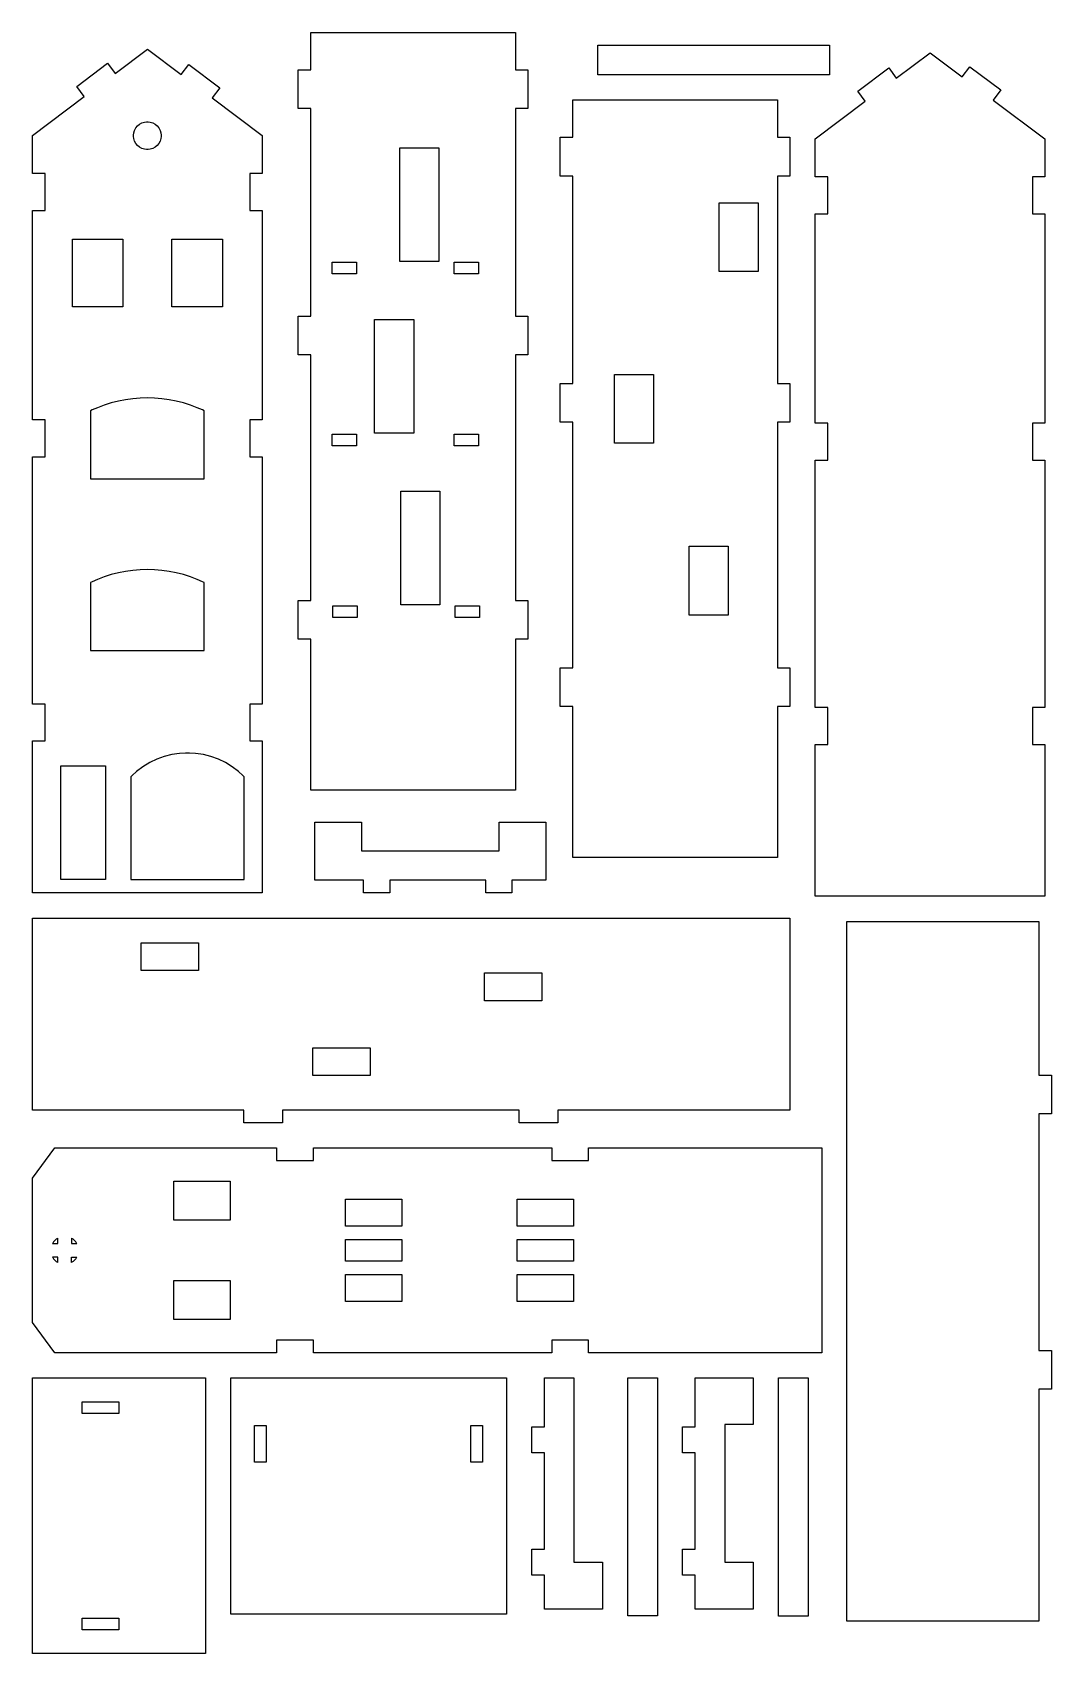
# Model space of a CAD drawing. Extents: x 0 to 81, y 0 to 129.
import ezdxf

# ---------------------------------------------------------------- set-up
doc = ezdxf.new("R2010")
doc.units = 0
doc.layers.get('0').update_dxf_attribs({"linetype": 'CONTINUOUS'})

msp = doc.modelspace()

# ---------------------------------------------------------------- linework, layer by layer
at = {"color": 0}
for points in [[(38.3599, 80.5719), (38.3599, 68.584), (22.1031, 68.584), (22.1031, 80.5719), (21.1031, 80.5719), (21.1031, 83.6469), (22.1031, 83.6469), (22.1031, 103.147), (21.1031, 103.147), (21.1031, 106.222), (22.1031, 106.222), (22.1031, 122.705), (21.1031, 122.705), (21.1031, 125.78), (22.1031, 125.78), (22.1031, 128.75), (38.3599, 128.75), (38.3599, 125.78), (39.3599, 125.78), (39.3599, 122.705), (38.3599, 122.705), (38.3599, 106.222), (39.3599, 106.222), (39.3599, 103.147), (38.3599, 103.147), (38.3599, 83.6469), (39.3599, 83.6469), (39.3599, 80.5719), (38.3599, 80.5719)], [(44.9092, 127.742), (63.2969, 127.742), (63.2969, 125.394), (44.9092, 125.394), (44.9092, 127.742)], [(14.2736, 123.553), (18.2568, 120.566), (18.2568, 117.539), (17.2568, 117.539), (17.2568, 114.614), (18.2568, 114.614), (18.2568, 97.981), (17.2568, 97.981), (17.2568, 95.056), (18.2568, 95.056), (18.2568, 75.4063), (17.2568, 75.4063), (17.2568, 72.4811), (18.2568, 72.4811), (18.2568, 60.4182), (0, 60.4182), (0, 72.4811), (1, 72.4811), (1, 75.4063), (0, 75.4063), (0, 95.056), (1, 95.056), (1, 97.981), (0, 97.981), (0, 114.614), (1, 114.614), (1, 117.539), (0, 117.539), (0, 120.566), (4.11654, 123.653), (3.5165, 124.453), (5.97651, 126.298), (6.5765, 125.498), (9.12842, 127.412), (11.8136, 125.398), (12.4137, 126.198), (14.8736, 124.353), (14.2736, 123.553)], [(63.166, 97.7111), (62.166, 97.7111), (62.166, 114.344), (63.166, 114.344), (63.166, 117.269), (62.166, 117.269), (62.166, 120.296), (66.1492, 123.283), (65.5492, 124.083), (68.0092, 125.928), (68.6092, 125.128), (71.2944, 127.142), (73.8464, 125.228), (74.4464, 126.028), (76.9064, 124.183), (76.3062, 123.383), (80.4229, 120.296), (80.4229, 117.269), (79.4229, 117.269), (79.4229, 114.344), (80.4229, 114.344), (80.4229, 97.7111), (79.4229, 97.7111), (79.4229, 94.7861), (80.4229, 94.7861), (80.4229, 75.1363), (79.4229, 75.1363), (79.4229, 72.2112), (80.4229, 72.2112), (80.4229, 60.1483), (62.166, 60.1483), (62.166, 72.2112), (63.166, 72.2112), (63.166, 75.1363), (62.166, 75.1363), (62.166, 94.7861), (63.166, 94.7861), (63.166, 97.7111)], [(59.166, 117.348), (59.166, 100.866), (60.166, 100.866), (60.166, 97.7906), (59.166, 97.7906), (59.166, 78.2907), (60.166, 78.2907), (60.166, 75.2157), (59.166, 75.2157), (59.166, 63.2278), (42.9092, 63.2278), (42.9092, 75.2157), (41.9092, 75.2157), (41.9092, 78.2907), (42.9092, 78.2907), (42.9092, 97.7906), (41.9092, 97.7906), (41.9092, 100.866), (42.9092, 100.866), (42.9092, 117.348), (41.9092, 117.348), (41.9092, 120.424), (42.9092, 120.424), (42.9092, 123.394), (59.166, 123.394), (59.166, 120.424), (60.166, 120.424), (60.166, 117.348), (59.166, 117.348)], [(10.2273, 120.547), (10.2273, 120.491), (10.2049, 120.325), (10.1409, 120.119), (10.0396, 119.932), (9.90539, 119.77), (9.74278, 119.636), (9.5561, 119.534), (9.34983, 119.47), (9.18375, 119.448), (9.12842, 119.448), (9.07303, 119.448), (8.90696, 119.47), (8.70068, 119.534), (8.514, 119.636), (8.3514, 119.77), (8.21724, 119.932), (8.11589, 120.119), (8.05186, 120.325), (8.02957, 120.491), (8.02957, 120.547), (8.02957, 120.602), (8.05186, 120.768), (8.11589, 120.974), (8.21724, 121.161), (8.3514, 121.324), (8.514, 121.458), (8.70068, 121.559), (8.90696, 121.623), (9.07303, 121.646), (9.12842, 121.646), (9.18375, 121.646), (9.34983, 121.623), (9.5561, 121.559), (9.74278, 121.458), (9.90539, 121.324), (10.0396, 121.161), (10.1409, 120.974), (10.2049, 120.768), (10.2273, 120.602), (10.2273, 120.547)], [(29.1781, 119.584), (32.2849, 119.584), (32.2849, 110.568), (29.1781, 110.568), (29.1781, 119.584)], [(54.5407, 115.219), (57.6475, 115.219), (57.6475, 109.757), (54.5407, 109.757), (54.5407, 115.219)], [(3.17101, 112.327), (7.18696, 112.327), (7.18696, 106.948), (3.17101, 106.948), (3.17101, 112.327)], [(11.0699, 112.327), (15.0858, 112.327), (15.0858, 106.948), (11.0699, 106.948), (11.0699, 112.327)], [(23.8032, 110.493), (25.7282, 110.493), (25.7282, 109.568), (23.8032, 109.568), (23.8032, 110.493)], [(33.5079, 110.493), (35.4329, 110.493), (35.4329, 109.568), (33.5079, 109.568), (33.5079, 110.493)], [(27.1781, 105.948), (30.2849, 105.948), (30.2849, 96.9318), (27.1781, 96.9318), (27.1781, 105.948)], [(46.2183, 101.582), (49.3251, 101.582), (49.3251, 96.121), (46.2183, 96.121), (46.2183, 101.582)], [(4.62044, 93.3115), (13.6364, 93.3115), (13.6364, 98.7049), (13.5032, 98.7685), (13.0966, 98.9442), (12.5473, 99.1517), (11.9899, 99.3271), (11.4257, 99.4707), (10.8561, 99.5824), (10.2825, 99.6621), (9.70611, 99.71), (9.12842, 99.726), (8.55067, 99.71), (7.97428, 99.6621), (7.40067, 99.5824), (6.83106, 99.4707), (6.26687, 99.3271), (5.70947, 99.1517), (5.16021, 98.9442), (4.75358, 98.7685), (4.62044, 98.7049), (4.62044, 93.3115)], [(23.8032, 96.8568), (25.7282, 96.8568), (25.7282, 95.9318), (23.8032, 95.9318), (23.8032, 96.8568)], [(33.5079, 96.8568), (35.4329, 96.8568), (35.4329, 95.9318), (33.5079, 95.9318), (33.5079, 96.8568)], [(29.2518, 92.3113), (32.3586, 92.3113), (32.3586, 83.2954), (29.2518, 83.2954), (29.2518, 92.3113)], [(52.1528, 87.946), (55.2596, 87.946), (55.2596, 82.4846), (52.1528, 82.4846), (52.1528, 87.946)], [(13.6364, 79.6751), (13.6364, 85.0685), (13.5032, 85.1321), (13.0966, 85.3078), (12.5473, 85.5153), (11.9899, 85.6907), (11.4257, 85.8343), (10.8561, 85.946), (10.2825, 86.0257), (9.70611, 86.0736), (9.12842, 86.0896), (8.55067, 86.0736), (7.97428, 86.0257), (7.40067, 85.946), (6.83106, 85.8343), (6.26687, 85.6907), (5.70947, 85.5153), (5.16021, 85.3078), (4.75358, 85.1321), (4.62044, 85.0685), (4.62044, 79.6751), (13.6364, 79.6751)], [(23.866, 83.2204), (25.791, 83.2204), (25.791, 82.2954), (23.866, 82.2954), (23.866, 83.2204)], [(33.5707, 83.2204), (35.4957, 83.2204), (35.4957, 82.2954), (33.5707, 82.2954), (33.5707, 83.2204)], [(7.81494, 61.4933), (16.8308, 61.4933), (16.8308, 69.6224), (16.7206, 69.7358), (16.3669, 70.054), (15.866, 70.4339), (15.3321, 70.7604), (14.7699, 71.0317), (14.1835, 71.2458), (13.5773, 71.4011), (12.9556, 71.4956), (12.481, 71.5275), (12.3229, 71.5275), (12.1647, 71.5275), (11.6901, 71.4956), (11.0685, 71.4011), (10.4622, 71.2458), (9.87587, 71.0317), (9.31358, 70.7604), (8.77979, 70.4339), (8.27875, 70.054), (7.92518, 69.7358), (7.81494, 69.6224), (7.81494, 61.4933)], [(2.24451, 70.5092), (5.80588, 70.5092), (5.80588, 61.4933), (2.24451, 61.4933), (2.24451, 70.5092)], [(38.0865, 61.4182), (38.0865, 60.4182), (36.0114, 60.4182), (36.0114, 61.4182), (28.3817, 61.4182), (28.3817, 60.4182), (26.3068, 60.4182), (26.3068, 61.4182), (22.4206, 61.4182), (22.4206, 66.0388), (26.1319, 66.0388), (26.1319, 63.766), (37.0631, 63.766), (37.0631, 66.0388), (40.7744, 66.0388), (40.7744, 61.4182), (38.0865, 61.4182)], [(0, 43.1614), (0, 58.4182), (60.166, 58.4182), (60.166, 43.1614), (41.7233, 43.1614), (41.7233, 42.1614), (38.6483, 42.1614), (38.6483, 43.1614), (19.875, 43.1614), (19.875, 42.1614), (16.7999, 42.1614), (16.7999, 43.1614), (0, 43.1614)], [(79.9458, 21.0165), (79.9458, 2.57383), (64.689, 2.57383), (64.689, 58.1483), (79.9458, 58.1483), (79.9458, 45.94), (80.9458, 45.94), (80.9458, 42.8649), (79.9458, 42.8649), (79.9458, 24.0915), (80.9458, 24.0915), (80.9458, 21.0165), (79.9458, 21.0165)], [(8.62967, 56.4451), (13.1819, 56.4451), (13.1819, 54.2475), (8.62967, 54.2475), (8.62967, 56.4451)], [(35.9025, 54.0574), (40.4546, 54.0574), (40.4546, 51.8596), (35.9025, 51.8596), (35.9025, 54.0574)], [(22.2661, 48.1228), (26.8182, 48.1228), (26.8182, 45.9251), (22.2661, 45.9251), (22.2661, 48.1228)], [(1.79172, 40.1614), (19.3979, 40.1614), (19.3979, 39.1614), (22.3229, 39.1614), (22.3229, 40.1614), (41.2463, 40.1614), (41.2463, 39.1614), (44.1714, 39.1614), (44.1714, 40.1614), (62.689, 40.1614), (62.689, 23.9046), (44.1714, 23.9046), (44.1714, 24.9046), (41.2463, 24.9046), (41.2463, 23.9046), (22.3229, 23.9046), (22.3229, 24.9046), (19.3979, 24.9046), (19.3979, 23.9046), (1.79172, 23.9046), (0, 26.2935), (0, 37.7725), (1.79172, 40.1614)], [(11.2343, 37.5358), (15.7049, 37.5358), (15.7049, 34.429), (11.2343, 34.429), (11.2343, 37.5358)], [(24.8707, 36.0864), (29.3413, 36.0864), (29.3413, 33.9614), (24.8707, 33.9614), (24.8707, 36.0864)], [(38.5071, 36.0864), (42.9776, 36.0864), (42.9776, 33.9614), (38.5071, 33.9614), (38.5071, 36.0864)], [(2.02294, 32.5704), (2.02294, 32.9914), (1.99007, 32.9731), (1.89665, 32.9087), (1.78342, 32.81), (1.68474, 32.6968), (1.62044, 32.6033), (1.60206, 32.5704), (2.02294, 32.5704)], [(3.09799, 32.5704), (3.51887, 32.5704), (3.50043, 32.6033), (3.43614, 32.6968), (3.33746, 32.81), (3.22418, 32.9087), (3.13075, 32.9731), (3.09799, 32.9914), (3.09799, 32.5704)], [(24.8707, 32.8864), (29.3413, 32.8864), (29.3413, 31.1796), (24.8707, 31.1796), (24.8707, 32.8864)], [(38.5071, 32.8864), (42.9776, 32.8864), (42.9776, 31.1796), (38.5071, 31.1796), (38.5071, 32.8864)], [(2.02294, 31.4956), (1.60206, 31.4956), (1.62044, 31.4626), (1.68474, 31.3693), (1.78342, 31.256), (1.89665, 31.1572), (1.99007, 31.0931), (2.02294, 31.0746), (2.02294, 31.4956)], [(3.09799, 31.4956), (3.51887, 31.4956), (3.50043, 31.4626), (3.43614, 31.3693), (3.33746, 31.256), (3.22418, 31.1572), (3.13075, 31.0931), (3.09799, 31.0746), (3.09799, 31.4956)], [(11.2343, 29.6369), (15.7049, 29.6369), (15.7049, 26.5301), (11.2343, 26.5301), (11.2343, 29.6369)], [(24.8707, 30.1046), (29.3413, 30.1046), (29.3413, 27.9796), (24.8707, 27.9796), (24.8707, 30.1046)], [(38.5071, 30.1046), (42.9776, 30.1046), (42.9776, 27.9796), (38.5071, 27.9796), (38.5071, 30.1046)], [(0, 21.9046), (13.7568, 21.9046), (13.7568, 0.01134), (0, 0.01134), (0, 21.9046)], [(15.7568, 21.9046), (37.65, 21.9046), (37.65, 3.14774), (15.7568, 3.14774), (15.7568, 21.9046)], [(43.014, 7.2621), (45.2868, 7.2621), (45.2868, 3.55072), (40.6662, 3.55072), (40.6662, 6.23867), (39.6662, 6.23867), (39.6662, 8.31364), (40.6662, 8.31364), (40.6662, 15.9433), (39.6662, 15.9433), (39.6662, 18.0183), (40.6662, 18.0183), (40.6662, 21.9046), (43.014, 21.9046), (43.014, 7.2621)], [(47.2868, 21.9046), (49.6344, 21.9046), (49.6344, 3.02061), (47.2868, 3.02061), (47.2868, 21.9046)], [(54.9822, 18.1932), (54.9822, 7.2621), (57.255, 7.2621), (57.255, 3.55072), (52.6344, 3.55072), (52.6344, 6.23867), (51.6344, 6.23867), (51.6344, 8.31364), (52.6344, 8.31364), (52.6344, 15.9433), (51.6344, 15.9433), (51.6344, 18.0183), (52.6344, 18.0183), (52.6344, 21.9046), (57.255, 21.9046), (57.255, 18.1932), (54.9822, 18.1932)], [(59.255, 21.9046), (61.6026, 21.9046), (61.6026, 2.97825), (59.255, 2.97825), (59.255, 21.9046)], [(3.94092, 20.0114), (6.86594, 20.0114), (6.86594, 19.0864), (3.94092, 19.0864), (3.94092, 20.0114)], [(17.65, 18.1303), (18.575, 18.1303), (18.575, 15.2053), (17.65, 15.2053), (17.65, 18.1303)], [(34.8318, 18.1303), (35.7569, 18.1303), (35.7569, 15.2053), (34.8318, 15.2053), (34.8318, 18.1303)], [(3.94092, 2.82954), (6.86594, 2.82954), (6.86594, 1.90457), (3.94092, 1.90457), (3.94092, 2.82954)]]:
    msp.add_lwpolyline(points, close=True, dxfattribs=at)

doc.saveas('drawing.dxf')
